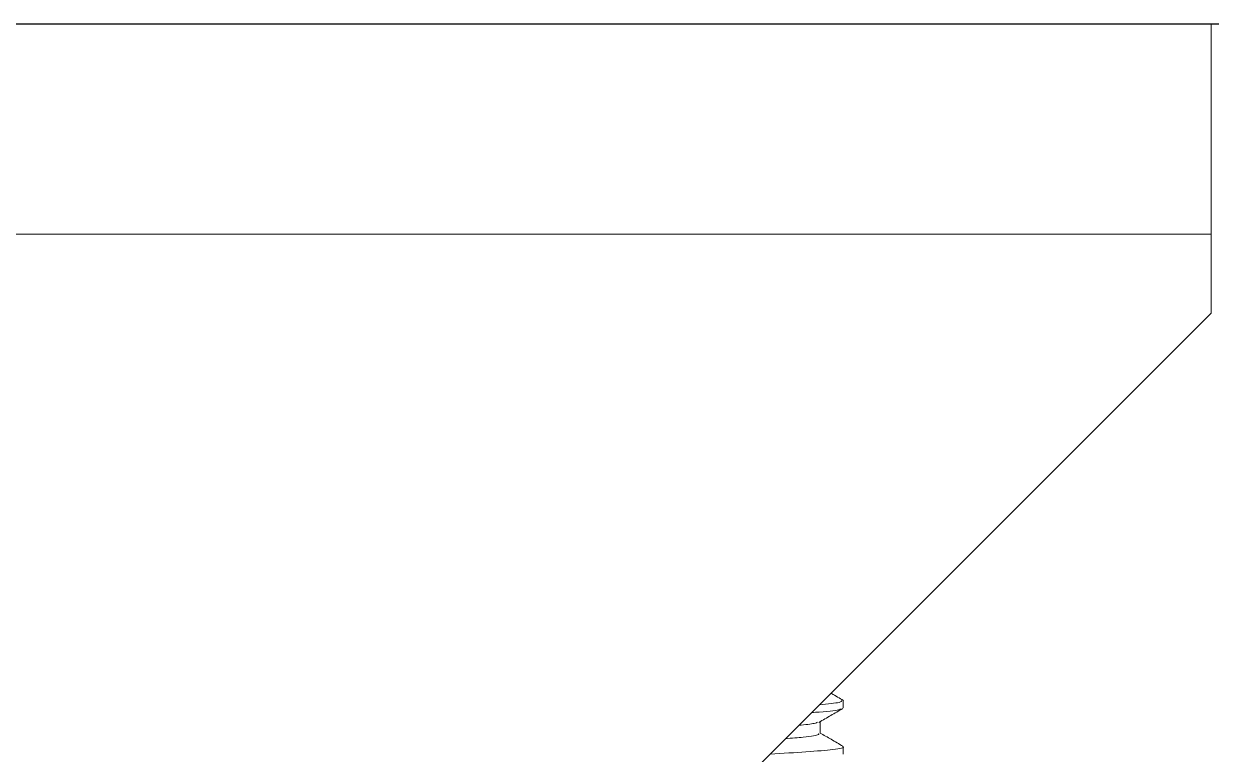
# Model space of a CAD drawing. Extents: x -976302 to -776254, y 5665 to 231437.
# Drawn here: x -797001.5 to -796774.5, y 90527.5 to 90667.2 of the extents above; entities that cross this region are included whole.
import ezdxf

# ---------------------------------------------------------------- set-up
doc = ezdxf.new("R2010")
doc.units = 0
doc.header["$LTSCALE"] = 1000
doc.header["$MEASUREMENT"] = 0
doc.layers.add('暖通', color=7, linetype='Continuous')

# ---------------------------------------------------------------- blocks, each defined once
blk = doc.blocks.new('a2-3d-02')
at = {"color": 7, "linetype": 'Continuous', "lineweight": 15}
for p, q in [((-25152.04, -16278.142), (-25152.04, -16270.2)), ((-25082.548, -16278.142), (-25152.04, -16278.142)), ((-25152.04, -16281.121), (-25152.04, -16278.142)), ((-25107.969, -16325.191), (-25152.04, -16281.121)), ((-25138.165, -16295.738), (-25138.165, -16296.014)), ((-25137.296, -16296.528), (-25137.296, -16296.974)), ((-25138.165, -16297.474), (-25138.165, -16297.753))]:
    blk.add_line(p, q, dxfattribs=at)
for points, knots in [([(-25137.702, -16295.458), (-25137.709, -16295.463), (-25137.866, -16295.554), (-25138.022, -16295.644), (-25138.171, -16295.731)], [0, 0, 0, 0, 0.047511, 1, 1, 1, 1]), ([(-25138.142, -16296.037), (-25137.993, -16296.124), (-25137.695, -16296.296), (-25137.397, -16296.469), (-25137.248, -16296.556)], [0, 0, 0, 0, 0.500113, 1, 1, 1, 1]), ([(-25138.092, -16295.738), (-25138.095, -16295.76), (-25138.101, -16295.812), (-25137.573, -16295.863), (-25137.268, -16295.892)], [0, 0, 0, 0, 0.42218, 1, 1, 1, 1]), ([(-25136.973, -16296.187), (-25137.071, -16296.18), (-25137.624, -16296.142), (-25138.031, -16296.095), (-25138.049, -16296.054), (-25138.054, -16296.044)], [0, 0, 0, 0, 0.13967, 0.788542, 1, 1, 1, 1]), ([(-25136.493, -16296.667), (-25136.725, -16296.644), (-25137.121, -16296.603), (-25137.167, -16296.565), (-25137.187, -16296.549)], [0, 0, 0, 0, 0.585641, 1, 1, 1, 1]), ([(-25137.296, -16296.96), (-25137.432, -16297.039), (-25137.717, -16297.204), (-25138.003, -16297.37), (-25138.151, -16297.456)], [0, 0, 0, 0, 0.477711, 1, 1, 1, 1]), ([(-25137.224, -16296.974), (-25137.237, -16296.989), (-25137.275, -16297.036), (-25136.841, -16297.105), (-25136.225, -16297.154), (-25135.988, -16297.173)], [0, 0, 0, 0, 0.234721, 0.70518, 1, 1, 1, 1]), ([(-25138.139, -16297.474), (-25138.148, -16297.477), (-25138.258, -16297.509), (-25137.827, -16297.583), (-25136.913, -16297.664), (-25135.886, -16297.725), (-25135.407, -16297.754)], [0, 0, 0, 0, 0.02766, 0.365535, 0.703526, 1, 1, 1, 1])]:
    blk.add_open_spline(points, degree=3, knots=knots, dxfattribs=at)

msp = doc.modelspace()

# ---------------------------------------------------------------- linework, layer by layer
at = {"layer": '暖通', "color": 7}
msp.add_line((-805940.1, 90667.21), (-795084.01, 90667.21), dxfattribs=at)
msp.add_line((-805940.1, 90667.21), (-795084.01, 90667.21), dxfattribs=at)

# ---------------------------------------------------------------- block references
at = {"layer": '暖通', "color": 7, "xscale": -5.068799998611212, "yscale": 5.068799999542534, "zscale": 5.068800000000002}
msp.add_blockref('a2-3d-02', (-924265.17, 173137.6), dxfattribs=at)
msp.add_blockref('a2-3d-02', (-924265.17, 173137.6), dxfattribs=at)

doc.saveas('drawing.dxf')
